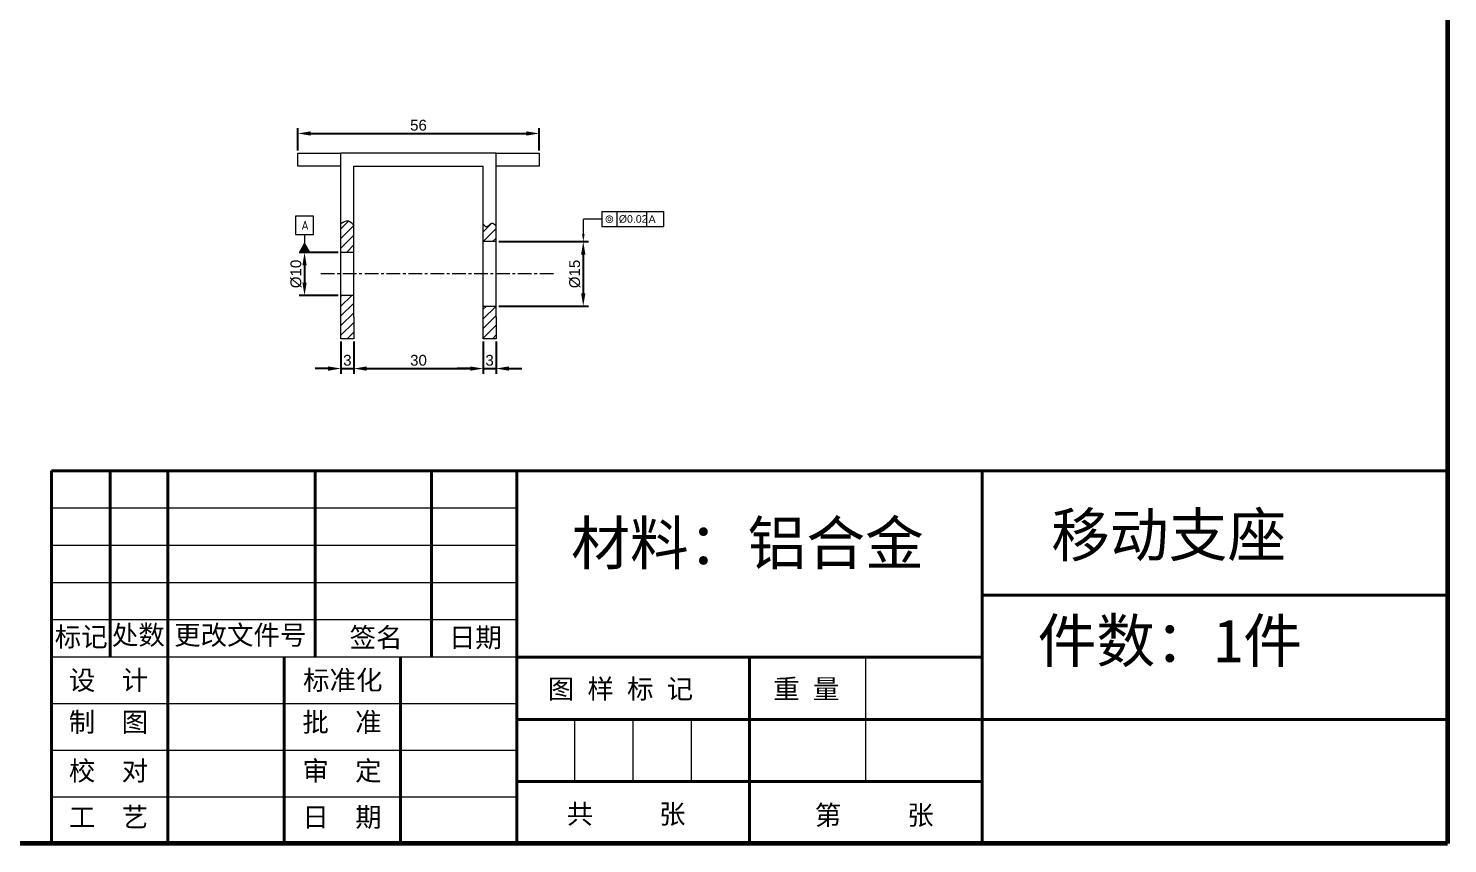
# Model space of a CAD drawing. Header units: millimetres. Extents: x 8228 to 14419, y 2533 to 3289.
# Drawn here: x 10272.4 to 10601.7, y 2700.9 to 2889.9 of the extents above; entities that cross this region are included whole.
import ezdxf

# ---------------------------------------------------------------- set-up
doc = ezdxf.new("R2010")
doc.units = ezdxf.units.MM
doc.linetypes.add('CENTER', pattern=[50.8, 31.75, -6.35, 6.35, -6.35])
for name, color, linetype, lineweight in [('AM_8', 1, 'Continuous', 25), ('中心线', 1, 'CENTER', 5), ('尺寸', 3, 'Continuous', 15), ('标注', 3, 'Continuous', 5), ('粗实线', 7, 'Continuous', 40), ('线框', 7, 'Continuous', 60), ('细实线', 5, 'Continuous', 5)]:
    doc.layers.add(name, color=color, linetype=linetype, lineweight=lineweight)
doc.styles.add('ACISOGDT', font='amgdt.shx')
doc.styles.get("Standard").update_dxf_attribs({"font": 'arial.ttf'})
doc.styles.add('USER2', font='SIMPLEX.SHX')
doc.styles.add('样式 2', font='arial.ttf', dxfattribs={"height": 2})
doc.dimstyles.new('样式0-2$0', dxfattribs={"dimtxt": 2.5, "dimasz": 3, "dimexe": 1.25, "dimexo": 0.625, "dimtad": 1, "dimdsep": 46, "dimtxsty": 'Standard', "dimcen": 2.5, "dimazin": 0, "dimtfac": 1, "dimtmove": 0, "dimatfit": 3, "dimfxl": 1, "dimarcsym": 0})

# ---------------------------------------------------------------- blocks, each defined once
blk = doc.blocks.new('*D80')
at = {"layer": 'Defpoints', "color": 0, "ltscale": 0.1, "transparency": 16777216}
for p in [(10390.89, 2865.53), (10334.89, 2860.95), (10390.89, 2860.95)]:
    blk.add_point(p, dxfattribs=at)
at = {"layer": '标注', "color": 0, "lineweight": -2, "ltscale": 0.1, "transparency": 16777216}
for p, q in [((10334.89, 2861.57), (10334.89, 2866.78)), ((10337.89, 2865.53), (10387.89, 2865.53)), ((10390.89, 2861.57), (10390.89, 2866.78))]:
    blk.add_line(p, q, dxfattribs=at)
at = {"layer": '标注', "color": 0, "ltscale": 0.1, "transparency": 16777216}
for points in [[(10337.89, 2866.03), (10337.89, 2865.03), (10334.89, 2865.53)], [(10387.89, 2866.03), (10387.89, 2865.03), (10390.89, 2865.53)]]:
    blk.add_solid(points, dxfattribs=at)
at = {"layer": '标注', "color": 0, "ltscale": 0.1, "transparency": 16777216, "insert": (10362.89, 2867.43), "char_height": 2.5, "attachment_point": 5}
blk.add_mtext('56', dxfattribs=at)
blk = doc.blocks.new('*D81')
at = {"layer": 'Defpoints', "color": 0, "ltscale": 0.1, "transparency": 16777216}
for p in [(10347.89, 2817.95), (10377.89, 2817.95), (10377.89, 2811.02)]:
    blk.add_point(p, dxfattribs=at)
at = {"layer": '标注', "color": 0, "lineweight": -2, "ltscale": 0.1, "transparency": 16777216}
for p, q in [((10347.89, 2817.32), (10347.89, 2809.77)), ((10377.89, 2817.32), (10377.89, 2809.77)), ((10350.89, 2811.02), (10374.89, 2811.02))]:
    blk.add_line(p, q, dxfattribs=at)
at = {"layer": '标注', "color": 0, "ltscale": 0.1, "transparency": 16777216}
for points in [[(10350.89, 2811.52), (10350.89, 2810.52), (10347.89, 2811.02)], [(10374.89, 2811.52), (10374.89, 2810.52), (10377.89, 2811.02)]]:
    blk.add_solid(points, dxfattribs=at)
at = {"layer": '标注', "color": 0, "ltscale": 0.1, "transparency": 16777216, "insert": (10362.89, 2812.93), "char_height": 2.5, "attachment_point": 5}
blk.add_mtext('30', dxfattribs=at)
blk = doc.blocks.new('*D82')
at = {"layer": 'Defpoints', "color": 0, "ltscale": 0.1, "transparency": 16777216}
for p in [(10377.89, 2817.95), (10380.89, 2817.95), (10380.89, 2811.02)]:
    blk.add_point(p, dxfattribs=at)
at = {"layer": '标注', "color": 0, "lineweight": -2, "ltscale": 0.1, "transparency": 16777216}
for p, q in [((10377.89, 2817.32), (10377.89, 2809.77)), ((10380.89, 2817.32), (10380.89, 2809.77)), ((10374.89, 2811.02), (10371.89, 2811.02)), ((10377.89, 2811.02), (10380.89, 2811.02)), ((10383.89, 2811.02), (10386.89, 2811.02))]:
    blk.add_line(p, q, dxfattribs=at)
at = {"layer": '标注', "color": 0, "ltscale": 0.1, "transparency": 16777216}
for points in [[(10374.89, 2811.52), (10374.89, 2810.52), (10377.89, 2811.02)], [(10383.89, 2811.52), (10383.89, 2810.52), (10380.89, 2811.02)]]:
    blk.add_solid(points, dxfattribs=at)
at = {"layer": '标注', "color": 0, "ltscale": 0.1, "transparency": 16777216, "insert": (10379.39, 2812.93), "char_height": 2.5, "attachment_point": 5}
blk.add_mtext('3', dxfattribs=at)
blk = doc.blocks.new('*D168')
at = {"layer": 'Defpoints', "color": 0, "transparency": 16777216}
for p in [(10344.89, 2837.95), (10336.44, 2827.95), (10344.89, 2827.95)]:
    blk.add_point(p, dxfattribs=at)
at = {"layer": '标注', "color": 0, "lineweight": -2, "transparency": 16777216}
for p, q in [((10344.27, 2837.95), (10335.19, 2837.95)), ((10336.44, 2834.95), (10336.44, 2830.95)), ((10344.27, 2827.95), (10335.19, 2827.95))]:
    blk.add_line(p, q, dxfattribs=at)
at = {"layer": '标注', "color": 0, "transparency": 16777216}
for points in [[(10335.94, 2834.95), (10336.94, 2834.95), (10336.44, 2837.95)], [(10335.94, 2830.95), (10336.94, 2830.95), (10336.44, 2827.95)]]:
    blk.add_solid(points, dxfattribs=at)
at = {"layer": '标注', "color": 0, "transparency": 16777216, "insert": (10334.47, 2832.95), "char_height": 2.5, "attachment_point": 5, "rotation": 90}
blk.add_mtext('%%C10', dxfattribs=at)
blk = doc.blocks.new('*D169')
at = {"layer": 'Defpoints', "color": 0, "transparency": 16777216}
for p in [(10380.89, 2840.45), (10380.89, 2825.45), (10401.12, 2825.45)]:
    blk.add_point(p, dxfattribs=at)
at = {"layer": '标注', "color": 0, "lineweight": -2, "transparency": 16777216}
for p, q in [((10381.52, 2840.45), (10402.37, 2840.45)), ((10401.12, 2837.45), (10401.12, 2828.45)), ((10381.52, 2825.45), (10402.37, 2825.45))]:
    blk.add_line(p, q, dxfattribs=at)
at = {"layer": '标注', "color": 0, "transparency": 16777216}
for points in [[(10400.62, 2837.45), (10401.62, 2837.45), (10401.12, 2840.45)], [(10400.62, 2828.45), (10401.62, 2828.45), (10401.12, 2825.45)]]:
    blk.add_solid(points, dxfattribs=at)
at = {"layer": '标注', "color": 0, "transparency": 16777216, "insert": (10399.15, 2832.95), "char_height": 2.5, "attachment_point": 5, "rotation": 90}
blk.add_mtext('%%C15', dxfattribs=at)
blk = doc.blocks.new('*D170')
at = {"layer": 'Defpoints', "color": 0, "transparency": 16777216}
for p in [(10344.89, 2817.95), (10347.89, 2817.95), (10347.89, 2811.02)]:
    blk.add_point(p, dxfattribs=at)
at = {"layer": '标注', "color": 0, "lineweight": -2, "transparency": 16777216}
for p, q in [((10344.89, 2817.32), (10344.89, 2809.77)), ((10347.89, 2817.32), (10347.89, 2809.77)), ((10341.89, 2811.02), (10338.89, 2811.02)), ((10344.89, 2811.02), (10347.89, 2811.02)), ((10350.89, 2811.02), (10353.89, 2811.02))]:
    blk.add_line(p, q, dxfattribs=at)
at = {"layer": '标注', "color": 0, "transparency": 16777216}
for points in [[(10341.89, 2811.52), (10341.89, 2810.52), (10344.89, 2811.02)], [(10350.89, 2811.52), (10350.89, 2810.52), (10347.89, 2811.02)]]:
    blk.add_solid(points, dxfattribs=at)
at = {"layer": '标注', "color": 0, "transparency": 16777216, "insert": (10346.39, 2812.93), "char_height": 2.5, "attachment_point": 5}
blk.add_mtext('3', dxfattribs=at)

msp = doc.modelspace()

# ---------------------------------------------------------------- hatches: boundary and pattern name
at = {"layer": 'AM_8', "ltscale": 0.001}
msp.add_hatch(color=3, dxfattribs=at).paths.add_polyline_path([(10336.448, 2840.056), (10335.235, 2837.956), (10337.66, 2837.956)])
at = {"layer": '细实线'}
h = msp.add_hatch(dxfattribs=at)
h.set_pattern_fill('ANSI31', color=256, scale=0.5)
h.set_pattern_definition([(45, (-471.7125, -48.1087), (-1.12253202, 1.12253202), [])])
edge = h.paths.add_edge_path()
edge.add_line((10344.893, 2837.947), (10347.893, 2837.947))
edge.add_line((10347.893, 2837.947), (10347.893, 2844.163))
edge.add_spline(control_points=[(10347.893, 2844.163), (10347.491, 2844.671), (10346.658, 2845.727), (10345.495, 2845.024), (10344.893, 2844.66)], knot_values=[0, 0, 0, 0, 1.6998511, 3.5276098, 3.5276098, 3.5276098, 3.5276098], degree=3, periodic=0)
edge.add_line((10344.893, 2844.66), (10344.893, 2837.947))
edge = h.paths.add_edge_path()
edge.add_line((10380.893, 2840.447), (10380.893, 2844.156))
edge.add_spline(control_points=[(10380.893, 2844.156), (10380.548, 2844.481), (10379.789, 2845.196), (10378.831, 2843.466), (10378.172, 2844.207), (10377.893, 2844.52)], knot_values=[0, 0, 0, 0, 1.1698405, 2.5706129, 3.5971027, 3.5971027, 3.5971027, 3.5971027], degree=3, periodic=0)
edge.add_line((10377.893, 2844.52), (10377.893, 2840.447))
edge.add_line((10377.893, 2840.447), (10380.893, 2840.447))
h.paths.add_polyline_path([(10377.893, 2817.947), (10380.893, 2817.947), (10380.893, 2822.947), (10380.893, 2825.447), (10377.893, 2825.447), (10377.893, 2822.947)])
h.paths.add_polyline_path([(10347.893, 2827.947), (10344.893, 2827.947), (10344.893, 2822.947), (10344.893, 2817.947), (10347.893, 2817.947), (10347.893, 2822.947)])

# ---------------------------------------------------------------- linework, layer by layer
at = {"linetype": 'Continuous', "lineweight": 15, "ltscale": 0.1}
for p, q in [((10334.893, 2857.947), (10334.893, 2860.947)), ((10334.893, 2860.947), (10341.964, 2860.947)), ((10341.964, 2860.947), (10344.893, 2860.947)), ((10344.893, 2822.947), (10344.893, 2860.947)), ((10380.893, 2860.947), (10344.893, 2860.947)), ((10380.893, 2822.947), (10380.893, 2860.947)), ((10380.893, 2860.947), (10390.893, 2860.947)), ((10390.893, 2860.947), (10390.893, 2857.947)), ((10341.964, 2857.947), (10334.893, 2857.947)), ((10344.893, 2857.947), (10341.964, 2857.947)), ((10347.893, 2822.947), (10347.893, 2857.947)), ((10347.893, 2857.947), (10377.893, 2857.947)), ((10377.893, 2822.947), (10377.893, 2857.947)), ((10390.893, 2857.947), (10380.893, 2857.947)), ((10380.893, 2840.447), (10377.893, 2840.447)), ((10347.893, 2837.947), (10344.893, 2837.947)), ((10347.893, 2827.947), (10344.893, 2827.947)), ((10344.893, 2817.947), (10344.893, 2822.947)), ((10347.893, 2822.947), (10347.893, 2817.947)), ((10380.893, 2825.447), (10377.893, 2825.447)), ((10377.893, 2817.947), (10377.893, 2822.947)), ((10380.893, 2822.947), (10380.893, 2817.947)), ((10347.893, 2817.947), (10344.893, 2817.947)), ((10380.893, 2817.947), (10377.893, 2817.947))]:
    msp.add_line(p, q, dxfattribs=at)
at = {"layer": '中心线', "ltscale": 0.1}
msp.add_line((10394.211, 2832.947), (10339.77, 2832.947), dxfattribs=at)
at = {"layer": '尺寸'}
for p, q in [((10403.689, 2845.676), (10401.14, 2845.676)), ((10405.439, 2845.676), (10403.689, 2845.676))]:
    msp.add_line(p, q, dxfattribs=at)
at = {"layer": '尺寸', "color": 2}
for p, q in [((10405.439, 2847.426), (10419.719, 2847.426)), ((10405.439, 2847.426), (10405.439, 2843.926)), ((10408.939, 2847.426), (10408.939, 2843.926)), ((10415.809, 2847.426), (10415.809, 2843.926)), ((10419.719, 2847.426), (10419.719, 2843.926)), ((10405.439, 2843.926), (10419.719, 2843.926))]:
    msp.add_line(p, q, dxfattribs=at)
msp.add_lwpolyline([(10338.548, 2842.12), (10338.548, 2846.32), (10334.348, 2846.32), (10334.348, 2842.12), (10338.548, 2842.12)], dxfattribs=at)
at = {"layer": '尺寸'}
msp.add_lwpolyline([(10336.448, 2840.056), (10335.235, 2837.956), (10337.66, 2837.956)], close=True, dxfattribs=at)
for points in [[(10336.448, 2842.12), (10336.448, 2840.153)], [(10336.448, 2840.153), (10336.448, 2840.056)]]:
    msp.add_lwpolyline(points, dxfattribs=at)
msp.add_trace([(10400.849, 2842.209), (10401.432, 2842.209), (10401.14, 2840.459)], dxfattribs=at)
at = {"layer": '标注'}
msp.add_line((10401.14, 2842.209), (10401.14, 2845.676), dxfattribs=at)
at = {"layer": '粗实线', "ltscale": 0.1}
for p, q in [((10277.704, 2787.284), (10601.704, 2787.284)), ((10277.704, 2700.884), (10277.704, 2787.284)), ((10291.328, 2744.084), (10291.328, 2787.284)), ((10304.704, 2700.884), (10304.704, 2787.284)), ((10338.904, 2744.084), (10338.904, 2787.284)), ((10365.904, 2744.084), (10365.904, 2787.284)), ((10385.704, 2700.884), (10385.704, 2787.284)), ((10493.704, 2787.284), (10493.704, 2700.884)), ((10493.704, 2758.484), (10601.704, 2758.484)), ((10331.704, 2700.884), (10331.704, 2744.084)), ((10358.704, 2700.884), (10358.704, 2744.084)), ((10493.704, 2744.084), (10385.704, 2744.084)), ((10439.704, 2700.884), (10439.704, 2744.084)), ((10385.704, 2729.684), (10601.704, 2729.684)), ((10493.704, 2715.284), (10385.704, 2715.284))]:
    msp.add_line(p, q, dxfattribs=at)
at = {"layer": '线框', "ltscale": 0.1}
for p, q in [((10601.704, 3078.884), (10601.704, 2700.884)), ((10601.704, 2700.884), (10067.104, 2700.884))]:
    msp.add_line(p, q, dxfattribs=at)
at = {"layer": '细实线'}
for p, q in [((10385.704, 2778.644), (10277.704, 2778.644)), ((10385.704, 2770.004), (10277.704, 2770.004)), ((10385.704, 2761.364), (10277.704, 2761.364)), ((10385.704, 2752.724), (10277.704, 2752.724)), ((10385.704, 2744.084), (10277.704, 2744.084)), ((10466.704, 2715.284), (10466.704, 2744.084)), ((10385.704, 2733.284), (10277.704, 2733.284)), ((10399.204, 2715.284), (10399.204, 2729.684)), ((10412.704, 2715.284), (10412.704, 2729.684)), ((10426.204, 2715.284), (10426.204, 2729.684)), ((10385.704, 2722.484), (10277.704, 2722.484)), ((10385.704, 2711.684), (10277.704, 2711.684))]:
    msp.add_line(p, q, dxfattribs=at)
for points in [[(10344.893, 2844.66), (10346.612, 2845.28), (10347.893, 2844.163)], [(10377.893, 2844.52), (10378.727, 2843.922), (10379.873, 2844.728), (10380.893, 2844.156)]]:
    msp.add_spline(points, degree=3, dxfattribs=at)

# ---------------------------------------------------------------- texts
at = {"layer": '中心线', "char_height": 10, "attachment_point": 1, "style": '样式 2'}
for s, insert in [('{\\fSimSun|b0|i0|c134|p2;\\C2;材料：铝合金}', (10398.309, 2775.559)), ('{\\fSimSun|b0|i0|c134|p2;\\C2;移动支座}', (10509.699, 2777.455)), ('{\\fSimSun|b0|i0|c134|p2;\\C2;件数：1件}', (10506.556, 2752.92))]:
    msp.add_mtext_dynamic_manual_height_columns(s, width=150.08792, gutter_width=10, heights=[0], dxfattribs=dict(at, insert=insert))
at = {"layer": '尺寸', "color": 2}
for s, insert, char_height, attachment_point, style in [('r', (10407.189, 2845.676), 1.75, 5, 'ACISOGDT'), ('\\Fisocp.shx,gbcbig.shx;\\W1.0000000000;\\T1.0000000000;\\o\\lA', (10335.716, 2845.285), 2.1, 1, 'USER2')]:
    msp.add_mtext(s, dxfattribs=dict(at, insert=insert, char_height=char_height, attachment_point=attachment_point, style=style))
at = {"layer": '尺寸', "color": 2, "char_height": 1.75, "attachment_point": 4}
for s, insert in [('%%c0.02', (10409.377, 2845.676)), (' A', (10415.607, 2845.676))]:
    msp.add_mtext(s, dxfattribs=dict(at, insert=insert))
at = {"layer": '细实线', "char_height": 4.5, "attachment_point": 1}
for s, insert, width in [('{\\f宋体|b0|i0|c134|p2;标记}', (10278.49, 2751.076), 15.75), ('{\\f宋体|b0|i0|c134|p2;处数}', (10291.749, 2751.493), 15.75), ('{\\f宋体|b0|i0|c134|p2;更改文件号}', (10306.182, 2751.493), 33.75), ('{\\f宋体|b0|i0|c134|p2;签名}', (10346.899, 2750.925), 15.75), ('{\\f宋体|b0|i0|c134|p2;日期}', (10369.954, 2750.925), 15.75), ('{\\f宋体|b0|i0|c134|p2;设  计}', (10281.748, 2741.03), 36), ('{\\f宋体|b0|i0|c134|p2;标准化}', (10336.119, 2741.03), 36), ('{\\f宋体|b0|i0|c134|p2;图 样 标 记}', (10392.888, 2739), 40.55418), ('\\f宋体|b0|i0|c134|p2;重 量', (10445.216, 2738.996), 22.5), ('{\\f宋体|b0|i0|c134|p2;制  图}', (10281.748, 2731.308), 36), ('{\\f宋体|b0|i0|c134|p2;批  准}', (10335.939, 2731.308), 36), ('{\\f宋体|b0|i0|c134|p2;校  对}', (10281.748, 2720.009), 36), ('{\\f宋体|b0|i0|c134|p2;审  定}', (10335.939, 2720.009), 36), ('{\\f宋体|b0|i0|c134|p2; 共     张}', (10394.22, 2710.01), 36.38916), ('{\\f宋体|b0|i0|c134|p2;工  艺}', (10281.748, 2709.277), 36), ('{\\f宋体|b0|i0|c134|p2;日  期}', (10335.939, 2709.277), 36), ('{\\f宋体|b0|i0|c134|p2; 第     张}', (10451.795, 2709.743), 45)]:
    msp.add_mtext(s, dxfattribs=dict(at, insert=insert, width=width))

# ---------------------------------------------------------------- dimensions: what is measured, and where the dimension line sits
at = {"layer": '标注', "ltscale": 0.1}
for base, p1, p2, picture, middle in [((10390.893, 2865.533), (10334.893, 2860.947), (10390.893, 2860.947), '*D80', (10362.893, 2867.435)), ((10377.893, 2811.023), (10347.893, 2817.947), (10377.893, 2817.947), '*D81', (10362.893, 2812.925)), ((10380.893, 2811.023), (10377.893, 2817.947), (10380.893, 2817.947), '*D82', (10379.393, 2812.925))]:
    dim = msp.add_linear_dim(base=base, p1=p1, p2=p2, dimstyle='样式0-2$0', dxfattribs=at)
    dim.commit()
    dim.dimension.update_dxf_attribs({"geometry": picture, "text_midpoint": middle})
at = {"layer": '标注'}
for base, p1, p2, picture, middle in [((10401.118, 2825.447), (10380.893, 2840.447), (10380.893, 2825.447), '*D169', (10399.147, 2832.947)), ((10336.439, 2827.947), (10344.893, 2837.947), (10344.893, 2827.947), '*D168', (10334.468, 2832.947))]:
    dim = msp.add_linear_dim(base=base, p1=p1, p2=p2, angle=90, text='%%C<>', dimstyle='样式0-2$0', dxfattribs=at)
    dim.commit()
    dim.dimension.update_dxf_attribs({"geometry": picture, "text_midpoint": middle})
dim = msp.add_linear_dim(base=(10347.893, 2811.023), p1=(10344.893, 2817.947), p2=(10347.893, 2817.947), dimstyle='样式0-2$0', dxfattribs=at)
dim.commit()
dim.dimension.update_dxf_attribs({"geometry": '*D170', "text_midpoint": (10346.393, 2812.925)})

doc.saveas('drawing.dxf')
